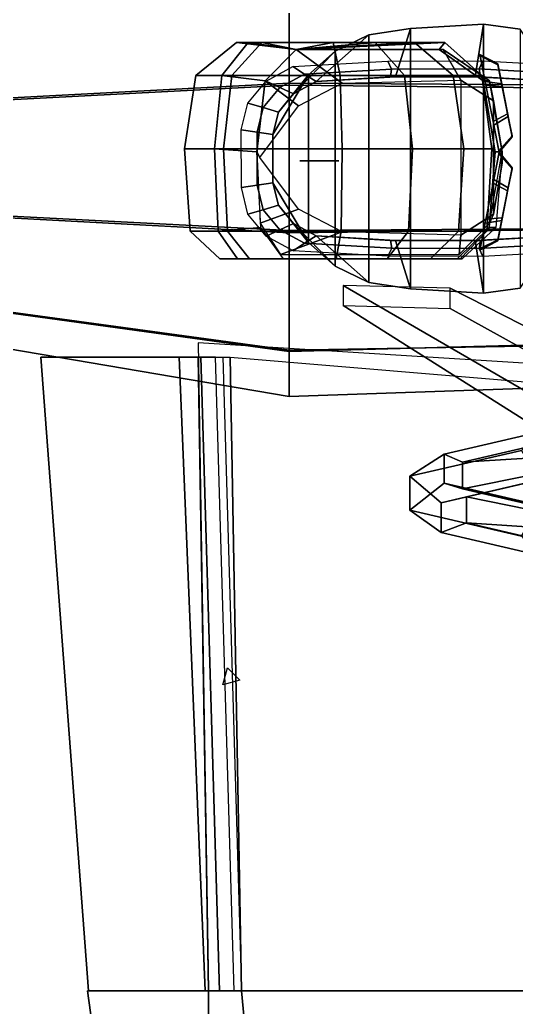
# Model space of a CAD drawing. Header units: metres. Extents: x -56 to 25, y -58 to 58.
# Drawn here: x -22.31 to -3.38, y -32.31 to 5.29 of the extents above; entities that cross this region are included whole.
import ezdxf

# ---------------------------------------------------------------- set-up
doc = ezdxf.new("R2010")
doc.units = ezdxf.units.M

msp = doc.modelspace()

# ---------------------------------------------------------------- linework, layer by layer
at = {"layer": 'AileG1', "color": 2}
for points in [[(-15.501558, -7.008112, 17.037807), (-15.115694, -31.677561, 17.122005), (1.157467, -31.677561, 17.122005), (1.588976, -8.078368, 17.155733)], [(-15.115694, -31.677561, 17.122005), (-15.501558, -7.562481, 17.037807), (-14.290298, -7.562481, 20.136206), (-13.858788, -31.677561, 20.052008)], [(6.236567, -9.264073, 20.01828), (5.552468, -31.677561, 20.052008), (-13.858788, -31.677561, 20.052008), (-14.290298, -7.562481, 20.136206)], [(-13.858788, -31.677561, 20.052008), (-19.71879, -31.677561, 18.220758), (-15.115694, -31.677561, 17.122005)]]:
    msp.add_3dface(points, dxfattribs=at)
at = {"layer": 'AileG2', "color": 32}
for points in [[(-19.71879, -31.677561, 18.220758), (-16.760498, -53.020786, 18.279024), (-15.220591, -53.020786, 17.355074), (-15.115694, -31.677561, 17.122005)], [(-13.858788, -31.677561, 20.052008), (-11.832765, -53.020786, 19.818939), (-16.760498, -53.020786, 18.279024), (-19.71879, -31.677561, 18.220758)], [(-15.115694, -31.677561, 17.122005), (-15.220591, -53.020786, 17.355074), (0.794547, -53.020786, 17.355074), (1.157467, -31.677561, 17.122005)], [(5.552468, -31.677561, 20.052008), (4.490342, -53.020786, 19.818939), (-11.832765, -53.020786, 19.818939), (-13.858788, -31.677561, 20.052008)]]:
    msp.add_3dface(points, dxfattribs=at)
at = {"layer": 'Cabine', "color": 20}
for points in [[(7.369988, 7.06748, 15.287776), (-12.032948, 7.405492, 17.037809), (-12.032948, 2.880758, 13.306466), (7.369988, 2.750118, 11.328245)], [(0.169989, 2.666709, 30.808487), (-12.032948, 2.793342, 30.214239), (-12.032948, 7.351468, 26.534515), (0.169989, 7.01593, 26.903732)], [(7.369988, 2.750118, 11.328245), (-12.032948, 2.880758, 13.306466), (-12.032948, -2.732758, 13.274567), (7.369988, -2.606125, 11.294394)], [(0.169989, -2.689535, 30.774649), (-12.032948, -2.820175, 30.182348), (-12.032948, 2.793342, 30.214239), (0.169989, 2.666709, 30.808487)], [(7.369988, -2.606125, 11.294394), (-12.032948, -2.732758, 13.274567), (-12.032948, -7.290886, 16.954296), (7.369988, -6.955348, 15.199156)], [(0.169989, -7.006898, 26.815115), (-12.032948, -7.344911, 26.451004), (-12.032948, -2.820175, 30.182348), (0.169989, -2.689535, 30.774649)], [(7.369988, -6.955348, 15.199156), (-12.032948, -7.290886, 16.954296), (-12.032948, -9.05257, 20.445463), (0.169989, -8.636293, 20.442307)], [(0.169989, -8.636293, 20.442307), (-12.032948, -9.05257, 20.445463), (-12.032948, -7.344911, 26.451004), (0.169989, -7.006898, 26.815115)]]:
    msp.add_3dface(points, dxfattribs=at)
at = {"layer": 'CharnIG', "color": 35}
msp.add_3dface([(-13.911655, -19.860069, 20.136206), (-14.567482, -20.035799, 20.136206), (-14.391755, -19.379971, 20.136206)], dxfattribs=at)
at = {"layer": 'InclinG', "color": 29}
for points in [[(-19.679667, -31.677561, 18.111713), (-21.497101, -7.562481, 17.918726), (-15.399035, -7.562481, 20.136206), (-14.690343, -31.677561, 19.774824)], [(-15.244711, -31.677561, 17.280159), (-16.230589, -7.562481, 17.364357), (-21.497101, -7.562481, 17.918726), (-19.679667, -31.677561, 18.111713)], [(-14.135972, -31.677561, 17.83453), (-14.844665, -7.562481, 17.918726), (-16.230589, -7.562481, 17.364357), (-15.244711, -31.677561, 17.280159)], [(-14.690343, -31.677561, 19.774824), (-15.399035, -7.562481, 20.136206), (-14.567482, -7.562481, 19.304649), (-13.858788, -31.677561, 18.943268)]]:
    msp.add_3dface(points, dxfattribs=at)
at = {"layer": 'LunD', "color": 42}
for points in [[(-4.566165, 2.93905, 36.423149), (-4.771297, 3.970318, 35.284672), (-4.089339, 3.617377, 35.108124), (-3.935943, 2.846207, 35.959465)], [(-4.771297, 3.970318, 35.284672), (-4.759295, 3.909977, 33.736141), (-4.080363, 3.572255, 33.950153), (-4.089339, 3.617377, 35.108124)], [(-4.759295, 3.909977, 33.736141), (-4.537189, 2.793374, 32.684673), (-3.914275, 2.737272, 33.163876), (-4.080363, 3.572255, 33.950153)], [(-3.534971, 0.830382, 34.061218), (-3.935943, 2.846207, 35.959465), (-4.089339, 3.617377, 35.108124)], [(-3.534971, 0.830382, 34.061218), (-4.089339, 3.617377, 35.108124), (-4.080363, 3.572255, 33.950153)], [(-3.534971, 0.830382, 34.061218), (-4.080363, 3.572255, 33.950153), (-3.914275, 2.737272, 33.163876)], [(-4.264062, 1.420276, 36.484673), (-4.566165, 2.93905, 36.423149), (-3.935943, 2.846207, 35.959465), (-3.710034, 1.710487, 36.00547)], [(-4.537189, 2.793374, 32.684673), (-4.235085, 1.2746, 32.746197), (-3.688366, 1.601552, 33.209881), (-3.914275, 2.737272, 33.163876)], [(-3.534971, 0.830382, 34.061218), (-3.710034, 1.710487, 36.00547), (-3.935943, 2.846207, 35.959465)], [(-3.534971, 0.830382, 34.061218), (-3.914275, 2.737272, 33.163876), (-3.688366, 1.601552, 33.209881)], [(-4.041956, 0.303673, 35.433201), (-4.264062, 1.420276, 36.484673), (-3.710034, 1.710487, 36.00547), (-3.543946, 0.875504, 35.219193)], [(-4.235085, 1.2746, 32.746197), (-4.029954, 0.243333, 33.88467), (-3.534971, 0.830382, 34.061218), (-3.688366, 1.601552, 33.209881)], [(-3.534971, 0.830382, 34.061218), (-3.543946, 0.875504, 35.219193), (-3.710034, 1.710487, 36.00547)], [(-4.029954, 0.243333, 33.88467), (-4.041956, 0.303673, 35.433201), (-3.543946, 0.875504, 35.219193), (-3.534971, 0.830382, 34.061218)]]:
    msp.add_3dface(points, dxfattribs=at)
at = {"layer": 'LunG', "color": 43}
for points in [[(-3.543946, -0.388838, 35.219193), (-3.710034, -1.22382, 36.00547), (-4.264062, -0.93361, 36.484673), (-4.041956, 0.182993, 35.433201)], [(-3.688366, -1.114885, 33.209881), (-3.534971, -0.343716, 34.061218), (-4.029954, 0.243333, 33.88467), (-4.235085, -0.787934, 32.746197)], [(-3.534971, -0.343716, 34.061218), (-3.543946, -0.388838, 35.219193), (-4.041956, 0.182993, 35.433201), (-4.029954, 0.243333, 33.88467)], [(-3.688366, -1.114885, 33.209881), (-3.543946, -0.388838, 35.219193), (-3.534971, -0.343716, 34.061218)], [(-3.688366, -1.114885, 33.209881), (-3.710034, -1.22382, 36.00547), (-3.543946, -0.388838, 35.219193)], [(-3.710034, -1.22382, 36.00547), (-3.935943, -2.359541, 35.959465), (-4.566165, -2.452384, 36.423149), (-4.264062, -0.93361, 36.484673)], [(-3.914275, -2.250606, 33.163876), (-3.688366, -1.114885, 33.209881), (-4.235085, -0.787934, 32.746197), (-4.537189, -2.306707, 32.684673)], [(-3.688366, -1.114885, 33.209881), (-4.080363, -3.085588, 33.950153), (-4.089339, -3.13071, 35.108124)], [(-3.688366, -1.114885, 33.209881), (-4.089339, -3.13071, 35.108124), (-3.935943, -2.359541, 35.959465)], [(-3.688366, -1.114885, 33.209881), (-3.914275, -2.250606, 33.163876), (-4.080363, -3.085588, 33.950153)], [(-3.688366, -1.114885, 33.209881), (-3.935943, -2.359541, 35.959465), (-3.710034, -1.22382, 36.00547)], [(-4.080363, -3.085588, 33.950153), (-3.914275, -2.250606, 33.163876), (-4.537189, -2.306707, 32.684673), (-4.759295, -3.423311, 33.736141)], [(-3.935943, -2.359541, 35.959465), (-4.089339, -3.13071, 35.108124), (-4.771297, -3.483651, 35.284672), (-4.566165, -2.452384, 36.423149)], [(-4.089339, -3.13071, 35.108124), (-4.080363, -3.085588, 33.950153), (-4.759295, -3.423311, 33.736141), (-4.771297, -3.483651, 35.284672)]]:
    msp.add_3dface(points, dxfattribs=at)
at = {"layer": 'PosCam', "color": 45}
msp.add_3dface([(-10.139325, -0.078545, 34.950432), (-11.632572, -0.078545, 35.662319), (-10.269431, -0.078545, 36.599567)], dxfattribs=at)
at = {"layer": 'PRG1', "color": 5}
for points in [[(-9.981781, -5.595128, 16.906668), (-0.155115, -11.778618, -1.715657), (-0.155115, -10.512583, -1.967486), (-9.981781, -4.827629, 15.934419)], [(-9.981781, -4.827629, 15.934419), (-0.155115, -10.512583, -1.967486), (5.020782, -10.484489, -1.826243), (-5.907159, -4.935781, 15.3907)], [(-5.907159, -4.935781, 15.3907), (5.020782, -10.484489, -1.826243), (5.020782, -11.750521, -1.574413), (-5.907159, -5.70328, 16.362951)], [(-5.907159, -5.70328, 16.362951), (5.020782, -11.750521, -1.574413), (-0.155115, -11.778618, -1.715657), (-9.981781, -5.595128, 16.906668)]]:
    msp.add_3dface(points, dxfattribs=at)
at = {"layer": 'Queue', "color": 41}
for points in [[(-12.032948, 7.351468, 26.534515), (-31.032948, 4.75688, 25.144005), (-31.032948, 5.894232, 20.895788), (-12.032948, 9.113153, 20.548685)], [(-12.032948, 9.113153, 20.548685), (-31.032948, 5.894232, 20.895788), (-31.032948, 4.791759, 18.404078), (-12.032948, 7.405492, 17.037809)], [(-12.032948, 7.405492, 17.037809), (-31.032948, 4.791759, 18.404078), (-31.032948, 1.870567, 15.755898), (-12.032948, 2.880758, 13.306466)], [(-12.032948, 2.793342, 30.214239), (-31.032948, 1.814131, 27.755547), (-31.032948, 4.75688, 25.144005), (-12.032948, 7.351468, 26.534515)], [(-12.032948, 2.880758, 13.306466), (-31.032948, 1.870567, 15.755898), (-31.032948, -1.753548, 15.733259), (-12.032948, -2.732758, 13.274567)], [(-12.032948, -2.820175, 30.182348), (-31.032948, -1.809984, 27.732912), (-31.032948, 1.814131, 27.755547), (-12.032948, 2.793342, 30.214239)], [(-12.032948, -2.732758, 13.274567), (-31.032948, -1.753548, 15.733259), (-31.032948, -4.696299, 18.344809), (-12.032948, -7.290886, 16.954296)], [(-12.032948, -7.344911, 26.451004), (-31.032948, -4.731177, 25.084732), (-31.032948, -1.809984, 27.732912), (-12.032948, -2.820175, 30.182348)], [(-12.032948, -7.290886, 16.954296), (-31.032948, -4.696299, 18.344809), (-31.032948, -5.833651, 20.822529), (-12.032948, -9.05257, 20.445463)], [(-12.032948, -9.05257, 20.445463), (-31.032948, -5.833651, 20.822529), (-31.032948, -4.731177, 25.084732), (-12.032948, -7.344911, 26.451004)]]:
    msp.add_3dface(points, dxfattribs=at)
at = {"layer": 'Rebord', "color": 18}
for points in [[(-11.89193, 3.506874, 30.07251), (-11.451579, 3.222566, 31.264299), (-12.393506, 2.707972, 31.226658), (-12.916967, 2.946875, 30.031549)], [(-8.278243, 3.71324, 30.119961), (-8.131039, 3.412199, 31.307901), (-11.451579, 3.222566, 31.264299), (-11.89193, 3.506874, 30.07251)], [(-8.131039, 3.412199, 31.307901), (-8.179992, 3.111158, 30.295841), (-11.01123, 2.938257, 30.256084), (-11.451579, 3.222566, 31.264299)], [(-4.652269, 3.723215, 30.340761), (-4.799064, 3.421365, 31.510798), (-8.131039, 3.412199, 31.307901), (-8.278243, 3.71324, 30.119961)], [(-4.799064, 3.421365, 31.510798), (-4.749625, 3.119515, 30.480835), (-8.179992, 3.111158, 30.295841), (-8.131039, 3.412199, 31.307901)], [(-1.038505, 3.51905, 30.390844), (-1.478162, 3.233754, 31.556822), (-4.799064, 3.421365, 31.510798), (-4.652269, 3.723215, 30.340761)], [(-1.478162, 3.233754, 31.556822), (-1.917819, 2.948459, 30.522799), (-4.749625, 3.119515, 30.480835), (-4.799064, 3.421365, 31.510798)], [(-11.451579, 3.222566, 31.264299), (-11.01123, 2.938257, 30.256084), (-11.870045, 2.469069, 30.221766), (-12.393506, 2.707972, 31.226658)], [(-12.916967, 2.946875, 30.031549), (-12.393506, 2.707972, 31.226658), (-13.028338, 1.945469, 31.198929), (-13.607814, 2.117092, 30.001373)], [(-12.393506, 2.707972, 31.226658), (-11.870045, 2.469069, 30.221766), (-12.448862, 1.773845, 30.196484), (-13.028338, 1.945469, 31.198929)], [(-13.607814, 2.117092, 30.001373), (-13.028338, 1.945469, 31.198929), (-13.260945, 1.012103, 31.185047), (-13.860945, 1.101371, 29.986269)], [(-13.028338, 1.945469, 31.198929), (-12.448862, 1.773845, 30.196484), (-12.660945, 0.922835, 30.183828), (-13.260945, 1.012103, 31.185047)], [(-13.860945, 1.101371, 29.986269), (-13.260945, 1.012103, 31.185047), (-13.260509, -1.011299, 31.173561), (-13.86047, -1.100566, 29.973768)], [(-13.260945, 1.012103, 31.185047), (-12.660945, 0.922835, 30.183828), (-12.660547, -0.922031, 30.173353), (-13.260509, -1.011299, 31.173561)], [(-13.86047, -1.100566, 29.973768), (-13.260509, -1.011299, 31.173561), (-13.027286, -1.944664, 31.171227), (-13.606668, -2.116287, 29.971228)], [(-13.260509, -1.011299, 31.173561), (-12.660547, -0.922031, 30.173353), (-12.447902, -1.77304, 30.171227), (-13.027286, -1.944664, 31.171227)], [(-13.027286, -1.944664, 31.171227), (-12.447902, -1.77304, 30.171227), (-11.868255, -2.468265, 30.17466), (-12.391542, -2.707168, 31.174992)], [(-13.606668, -2.116287, 29.971228), (-13.027286, -1.944664, 31.171227), (-12.391542, -2.707168, 31.174992), (-12.91483, -2.946071, 29.975325)], [(-12.391542, -2.707168, 31.174992), (-11.868255, -2.468265, 30.17466), (-11.008451, -2.937453, 30.182945), (-11.448532, -3.221761, 31.184078)], [(-12.91483, -2.946071, 29.975325), (-12.391542, -2.707168, 31.174992), (-11.448532, -3.221761, 31.184078), (-11.888612, -3.50607, 29.985212)], [(-11.448532, -3.221761, 31.184078), (-11.008451, -2.937453, 30.182945), (-8.178119, -3.110353, 30.195375), (-8.129221, -3.411394, 31.197714)], [(-4.796956, -3.420561, 31.383219), (-4.747457, -3.118711, 30.364513), (-1.913336, -2.947653, 30.40477), (-1.473244, -3.232949, 31.427372)], [(-11.888612, -3.50607, 29.985212), (-11.448532, -3.221761, 31.184078), (-8.129221, -3.411394, 31.197714), (-8.276263, -3.712435, 30.000051)], [(-8.129221, -3.411394, 31.197714), (-8.178119, -3.110353, 30.195375), (-4.747457, -3.118711, 30.364513), (-4.796956, -3.420561, 31.383219)], [(-4.649976, -3.722411, 30.201923), (-4.796956, -3.420561, 31.383219), (-1.473244, -3.232949, 31.427372), (-1.033153, -3.518245, 30.249971)], [(-8.276263, -3.712435, 30.000051), (-8.129221, -3.411394, 31.197714), (-4.796956, -3.420561, 31.383219), (-4.649976, -3.722411, 30.201923)]]:
    msp.add_3dface(points, dxfattribs=at)
at = {"layer": 'RoueG', "color": 14}
for points in [[(-3.186982, -11.104531, 8.873629), (-7.432037, -12.091504, 3.911779), (-6.127292, -11.250363, 3.275328), (-2.473759, -10.400919, 7.545773)], [(-2.473759, -10.400919, 7.545773), (-6.127292, -11.250363, 3.275328), (-5.436542, -11.55854, 3.08826), (-2.09617, -10.781906, 6.992668)], [(-2.09617, -10.781906, 6.992668), (-5.436542, -11.55854, 3.08826), (-0.056889, -11.221168, 1.08683), (0.844547, -11.011583, 2.140477)], [(-2.53669, -12.242679, 8.016935), (-6.242414, -13.104259, 3.685484), (-7.432037, -12.091504, 3.911779), (-3.186982, -11.104531, 8.873629)], [(-7.432037, -12.091504, 3.911779), (-7.432037, -13.379906, -2.565462), (-6.127292, -12.359234, -2.299348), (-6.127292, -11.250363, 3.275328)], [(-6.127292, -11.250363, 3.275328), (-6.127292, -12.359234, -2.299348), (-5.436542, -12.572367, -2.008585), (-5.436542, -11.55854, 3.08826)], [(-5.436542, -11.55854, 3.08826), (-5.436542, -12.572367, -2.008585), (-0.056889, -11.494758, -0.288611), (-0.056889, -11.221168, 1.08683)], [(-5.436542, -12.572367, -2.008585), (-2.09617, -13.349001, -5.912995), (0.844547, -11.704344, -1.342259), (-0.056889, -11.494758, -0.288611)], [(-6.242414, -13.104259, 3.685484), (-6.242414, -14.228969, -1.968829), (-7.432037, -13.379906, -2.565462), (-7.432037, -12.091504, 3.911779)], [(-7.432037, -13.379906, -2.565462), (-3.186982, -14.366879, -7.527314), (-2.473759, -13.20868, -6.569797), (-6.127292, -12.359234, -2.299348)], [(-2.012262, -12.111916, 7.11747), (-5.283042, -12.87237, 3.294404), (-6.242414, -13.104259, 3.685484), (-2.53669, -12.242679, 8.016935)], [(-6.127292, -12.359234, -2.299348), (-2.473759, -13.20868, -6.569797), (-2.09617, -13.349001, -5.912995), (-5.436542, -12.572367, -2.008585)], [(1.029425, -13.825986, 2.392374), (0.281322, -13.999921, 1.51795), (-5.283042, -12.87237, 3.294404), (-2.012262, -12.111916, 7.11747)], [(-5.283042, -12.87237, 3.294404), (-5.283042, -13.865074, -1.696257), (-6.242414, -14.228969, -1.968829), (-6.242414, -13.104259, 3.685484)], [(0.281322, -13.999921, 1.51795), (0.281322, -14.226974, 0.376468), (-5.283042, -13.865074, -1.696257), (-5.283042, -12.87237, 3.294404)], [(-6.242414, -14.228969, -1.968829), (-2.53669, -15.090548, -6.300283), (-3.186982, -14.366879, -7.527314), (-7.432037, -13.379906, -2.565462)], [(-5.283042, -13.865074, -1.696257), (-2.012262, -14.625527, -5.519325), (-2.53669, -15.090548, -6.300283), (-6.242414, -14.228969, -1.968829)], [(0.281322, -14.226974, 0.376468), (1.029425, -14.400909, -0.497957), (-2.012262, -14.625527, -5.519325), (-5.283042, -13.865074, -1.696257)]]:
    msp.add_3dface(points, dxfattribs=at)
at = {"layer": 'TabBord', "color": 4}
for points in [[(-7.412692, 4.954134, 25.511452), (-8.997068, 4.709539, 25.726362), (-11.01123, 2.938257, 30.256084), (-7.983836, 3.111158, 30.295841)], [(-7.412335, -4.953329, 25.487125), (-8.99671, -4.708735, 25.702034), (-8.997068, 4.709539, 25.726362), (-7.412692, 4.954134, 25.511452)], [(-4.629689, 5.124225, 23.198174), (-7.412692, 4.954134, 25.511452), (-7.983836, 3.111158, 30.295841), (-4.945858, 3.119515, 30.480835)], [(-4.629331, -5.123421, 23.17384), (-7.412335, -4.953329, 25.487125), (-7.412692, 4.954134, 25.511452), (-4.629689, 5.124225, 23.198174)], [(-3.227926, 4.931935, 23.634899), (-4.629689, 5.124225, 23.198174), (-4.945858, 3.119515, 30.480835), (-1.917819, 2.948459, 30.522799)], [(-3.22757, -4.931129, 23.610571), (-4.629331, -5.123421, 23.17384), (-4.629689, 5.124225, 23.198174), (-3.227926, 4.931935, 23.634899)], [(-8.997068, 4.709539, 25.726362), (-10.278436, 4.091369, 26.533966), (-11.870045, 2.469069, 30.221766), (-11.01123, 2.938257, 30.256084)], [(-8.99671, -4.708735, 25.702034), (-10.278077, -4.090563, 26.509638), (-10.278436, 4.091369, 26.533966), (-8.997068, 4.709539, 25.726362)], [(-10.278436, 4.091369, 26.533966), (-11.294914, 3.191223, 27.797951), (-12.448862, 1.773845, 30.196484), (-11.870045, 2.469069, 30.221766)], [(-10.278077, -4.090563, 26.509638), (-11.294558, -3.190418, 27.773611), (-11.294914, 3.191223, 27.797951), (-10.278436, 4.091369, 26.533966)], [(-11.294914, 3.191223, 27.797951), (-12.660945, 0.922835, 30.183828), (-12.448862, 1.773845, 30.196484)], [(-11.294558, -3.190418, 27.773611), (-12.660547, -0.922031, 30.173353), (-12.660945, 0.922835, 30.183828), (-11.294914, 3.191223, 27.797951)], [(-12.447902, -1.77304, 30.171227), (-12.660547, -0.922031, 30.173353), (-11.294558, -3.190418, 27.773611)], [(-11.868255, -2.468265, 30.17466), (-12.447902, -1.77304, 30.171227), (-11.294558, -3.190418, 27.773611), (-10.278077, -4.090563, 26.509638)], [(-11.008451, -2.937453, 30.182945), (-11.868255, -2.468265, 30.17466), (-10.278077, -4.090563, 26.509638), (-8.99671, -4.708735, 25.702034)], [(-7.982177, -3.110353, 30.195375), (-11.008451, -2.937453, 30.182945), (-8.99671, -4.708735, 25.702034), (-7.412335, -4.953329, 25.487125)], [(-1.913336, -2.947653, 30.40477), (-4.943937, -3.118711, 30.364513), (-4.629331, -5.123421, 23.17384), (-3.22757, -4.931129, 23.610571)], [(-4.943937, -3.118711, 30.364513), (-7.982177, -3.110353, 30.195375), (-7.412335, -4.953329, 25.487125), (-4.629331, -5.123421, 23.17384)]]:
    msp.add_3dface(points, dxfattribs=at)
at = {"layer": 'Tete', "color": 3}
for points in [[(-13.079687, 4.41906, 39.506577), (-14.227843, 3.166968, 41.774231), (-15.59539, 3.166968, 38.112228), (-14.046292, 4.41906, 36.690044)], [(-14.046292, 4.41906, 36.690044), (-15.59539, 3.166968, 38.112228), (-14.603282, 3.166968, 34.280857), (-13.600924, 4.41906, 33.968349)], [(-13.600924, 4.41906, 33.968349), (-14.603282, 3.166968, 34.280857), (-12.948179, 2.965353, 31.572403), (-11.770725, 4.157865, 32.405788)], [(-10.361727, 4.41906, 39.860199), (-10.088356, 3.166968, 42.31279), (-14.227843, 3.166968, 41.774231), (-13.079687, 4.41906, 39.506577)], [(-11.770725, 4.157865, 32.405788), (-13.079687, 4.41906, 39.506577), (-14.046292, 4.41906, 36.690044)], [(-11.770725, 4.157865, 32.405788), (-14.046292, 4.41906, 36.690044), (-13.600924, 4.41906, 33.968349)], [(-11.770725, 4.157865, 32.405788), (-10.361727, 4.41906, 39.860199), (-13.079687, 4.41906, 39.506577)], [(-11.770725, 4.157865, 32.405788), (-12.948179, 2.965353, 31.572403), (-11.683629, 2.007016, 29.348288), (-10.022731, 2.869604, 29.328934)], [(-11.770725, 4.157865, 32.405788), (-6.320229, 4.157865, 35.881466), (-6.101299, 4.41906, 37.133327)], [(-11.770725, 4.157865, 32.405788), (-6.101299, 4.41906, 37.133327), (-7.261916, 4.41906, 38.24366)], [(-11.770725, 4.157865, 32.405788), (-7.261916, 4.41906, 38.24366), (-8.758829, 4.41906, 39.35503)], [(-11.770725, 4.157865, 32.405788), (-8.758829, 4.41906, 39.35503), (-10.361727, 4.41906, 39.860199)], [(-6.162242, 4.157865, 35.565491), (-11.770725, 4.157865, 32.405788), (-10.022731, 2.869604, 29.328934), (-5.488421, 2.995551, 30.014416)], [(-11.770725, 4.157865, 32.405788), (-6.162242, 4.157865, 35.565491), (-6.320229, 4.157865, 35.881466)], [(-8.758829, 4.41906, 39.35503), (-7.647121, 3.166968, 41.543411), (-10.088356, 3.166968, 42.31279), (-10.361727, 4.41906, 39.860199)], [(-7.261916, 4.41906, 38.24366), (-5.785715, 3.166968, 39.850788), (-7.647121, 3.166968, 41.543411), (-8.758829, 4.41906, 39.35503)], [(-6.101299, 4.41906, 37.133327), (-4.697997, 3.166968, 38.212036), (-5.785715, 3.166968, 39.850788), (-7.261916, 4.41906, 38.24366)], [(-6.320229, 4.157865, 35.881466), (-4.647004, 2.965353, 36.865898), (-4.697997, 3.166968, 38.212036), (-6.101299, 4.41906, 37.133327)], [(-6.162242, 4.157865, 35.565491), (-4.40639, 2.965353, 36.38467), (-4.647004, 2.965353, 36.865898), (-6.320229, 4.157865, 35.881466)], [(-4.40639, 2.965353, 36.38467), (-6.162242, 4.157865, 35.565491), (-5.488421, 2.995551, 30.014416), (-4.254806, 2.198834, 31.752113)], [(-14.227843, 3.166968, 41.774231), (-14.546265, 0.375846, 42.136936), (-16.025009, 0.375846, 38.240459), (-15.59539, 3.166968, 38.112228)], [(-15.59539, 3.166968, 38.112228), (-16.025009, 0.375846, 38.240459), (-14.88127, 0.375846, 34.101334), (-14.603282, 3.166968, 34.280857)], [(-14.603282, 3.166968, 34.280857), (-14.88127, 0.375846, 34.101334), (-13.274728, 0.255096, 30.925035), (-12.948179, 2.965353, 31.572403)], [(-10.088356, 3.166968, 42.31279), (-10.012542, 0.375846, 42.726788), (-14.546265, 0.375846, 42.136936), (-14.227843, 3.166968, 41.774231)], [(-7.647121, 3.166968, 41.543411), (-7.338807, 0.375846, 41.884136), (-10.012542, 0.375846, 42.726788), (-10.088356, 3.166968, 42.31279)], [(-5.785715, 3.166968, 39.850788), (-5.376314, 0.375846, 40.030308), (-7.338807, 0.375846, 41.884136), (-7.647121, 3.166968, 41.543411)], [(-4.697997, 3.166968, 38.212036), (-4.308814, 0.375846, 38.24501), (-5.376314, 0.375846, 40.030308), (-5.785715, 3.166968, 39.850788)], [(-4.647004, 2.965353, 36.865898), (-4.182962, 0.255096, 36.722672), (-4.308814, 0.375846, 38.24501), (-4.697997, 3.166968, 38.212036)], [(-12.948179, 2.965353, 31.572403), (-13.274728, 0.255096, 30.925035), (-13.151003, 0.045008, 30.715237), (-11.683629, 2.007016, 29.348288)], [(-4.254806, 2.198834, 31.752113), (-5.488421, 2.995551, 30.014416), (-5.488421, -2.905535, 30.014416), (-4.254806, -2.108818, 31.752113)], [(-4.40639, 2.965353, 36.38467), (-3.919433, 0.255096, 36.195618), (-4.182962, 0.255096, 36.722672), (-4.647004, 2.965353, 36.865898)], [(-3.919433, 0.255096, 36.195618), (-4.40639, 2.965353, 36.38467), (-4.254806, 2.198834, 31.752113)], [(-3.919433, 0.255096, 36.195618), (-4.254806, 2.198834, 31.752113), (-4.254806, -2.108818, 31.752113), (-3.919433, -0.16508, 36.195618)], [(-14.546265, 0.375846, 42.136936), (-14.387054, -2.758744, 41.955582), (-15.810202, -2.758744, 38.176346), (-16.025009, 0.375846, 38.240459)], [(-16.025009, 0.375846, 38.240459), (-15.810202, -2.758744, 38.176346), (-14.742276, -2.758744, 34.19109), (-14.88127, 0.375846, 34.101334)], [(-14.88127, 0.375846, 34.101334), (-14.742276, -2.758744, 34.19109), (-13.111453, -2.617775, 31.248716), (-13.274728, 0.255096, 30.925035)], [(-10.012542, 0.375846, 42.726788), (-10.050448, -2.758744, 42.519791), (-14.387054, -2.758744, 41.955582), (-14.546265, 0.375846, 42.136936)], [(-11.683629, -1.916999, 29.348288), (-13.151003, 0.045008, 30.715237), (-13.274728, 0.255096, 30.925035), (-13.148179, -2.45516, 31.172403)], [(-7.338807, 0.375846, 41.884136), (-7.492963, -2.758744, 41.713776), (-10.050448, -2.758744, 42.519791), (-10.012542, 0.375846, 42.726788)], [(-5.376314, 0.375846, 40.030308), (-5.581013, -2.758744, 39.940548), (-7.492963, -2.758744, 41.713776), (-7.338807, 0.375846, 41.884136)], [(-4.308814, 0.375846, 38.24501), (-4.503405, -2.758744, 38.228523), (-5.581013, -2.758744, 39.940548), (-5.376314, 0.375846, 40.030308)], [(-4.182962, 0.255096, 36.722672), (-4.414982, -2.617775, 36.794285), (-4.503405, -2.758744, 38.228523), (-4.308814, 0.375846, 38.24501)], [(-3.919433, 0.255096, 36.195618), (-4.16291, -2.617775, 36.290142), (-4.414982, -2.617775, 36.794285), (-4.182962, 0.255096, 36.722672)], [(-3.919433, -0.16508, 36.195618), (-4.254806, -2.108818, 31.752113), (-4.40639, -2.45516, 36.38467), (-3.919433, 0.255096, 36.195618)], [(-10.022731, -2.779588, 29.328934), (-11.683629, -1.916999, 29.348288), (-13.148179, -2.45516, 31.172403), (-12.370726, -3.647672, 31.405788)], [(-4.254806, -2.108818, 31.752113), (-5.488421, -2.905535, 30.014416), (-5.562242, -3.647672, 35.165493), (-4.40639, -2.45516, 36.38467)], [(-14.742276, -2.758744, 34.19109), (-14.012557, -3.814955, 33.702518), (-12.254266, -3.814955, 31.447193), (-13.111453, -2.617775, 31.248716)], [(-4.16291, -2.617775, 36.290142), (-5.441173, -3.814955, 35.285549), (-5.633091, -3.814955, 35.669384), (-4.414982, -2.617775, 36.794285)], [(-4.414982, -2.617775, 36.794285), (-5.633091, -3.814955, 35.669384), (-5.52501, -3.814955, 37.182148), (-4.503405, -2.758744, 38.228523)], [(-14.387054, -2.758744, 41.955582), (-13.551195, -3.814955, 40.043663), (-14.682454, -3.814955, 36.879925), (-15.810202, -2.758744, 38.176346)], [(-15.810202, -2.758744, 38.176346), (-14.682454, -3.814955, 36.879925), (-14.012557, -3.814955, 33.702518), (-14.742276, -2.758744, 34.19109)], [(-10.050448, -2.758744, 42.519791), (-10.249463, -3.814955, 40.473228), (-13.551195, -3.814955, 40.043663), (-14.387054, -2.758744, 41.955582)], [(-5.488421, -2.905535, 30.014416), (-10.022731, -2.779588, 29.328934), (-12.370726, -3.647672, 31.405788), (-5.562242, -3.647672, 35.165493)], [(-7.492963, -2.758744, 41.713776), (-8.302288, -3.814955, 39.859558), (-10.249463, -3.814955, 40.473228), (-10.050448, -2.758744, 42.519791)], [(-5.581013, -2.758744, 39.940548), (-6.655689, -3.814955, 38.509487), (-8.302288, -3.814955, 39.859558), (-7.492963, -2.758744, 41.713776)], [(-4.503405, -2.758744, 38.228523), (-5.52501, -3.814955, 37.182148), (-6.655689, -3.814955, 38.509487), (-5.581013, -2.758744, 39.940548)], [(-12.254266, -3.814955, 31.447193), (-14.012557, -3.814955, 33.702518), (-14.682454, -3.814955, 36.879925)], [(-12.254266, -3.814955, 31.447193), (-14.682454, -3.814955, 36.879925), (-13.551195, -3.814955, 40.043663)], [(-12.254266, -3.814955, 31.447193), (-13.551195, -3.814955, 40.043663), (-10.249463, -3.814955, 40.473228)], [(-12.254266, -3.814955, 31.447193), (-10.249463, -3.814955, 40.473228), (-8.302288, -3.814955, 39.859558)], [(-12.254266, -3.814955, 31.447193), (-8.302288, -3.814955, 39.859558), (-6.655689, -3.814955, 38.509487)], [(-12.254266, -3.814955, 31.447193), (-6.655689, -3.814955, 38.509487), (-5.52501, -3.814955, 37.182148)], [(-12.254266, -3.814955, 31.447193), (-5.52501, -3.814955, 37.182148), (-5.633091, -3.814955, 35.669384)], [(-12.254266, -3.814955, 31.447193), (-5.633091, -3.814955, 35.669384), (-5.441173, -3.814955, 35.285549)]]:
    msp.add_3dface(points, dxfattribs=at)

doc.saveas('drawing.dxf')
